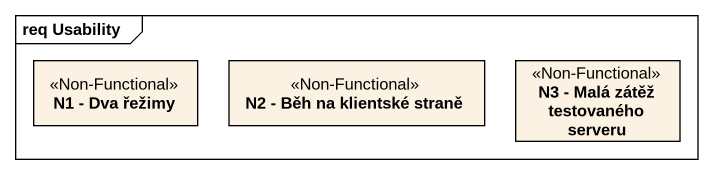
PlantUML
@startuml
mainframe req Usability
hide circle
hide empty members
class "N1 - Dva řežimy" as N1_Dva_řežimy <<Non-Functional>>
class "N2 - Běh na klientské straně" as N2_Běh_na_klientské_straně <<Non-Functional>>
class "N3 - Malá zátěž testovaného serveru" as N3_Malá_zátěž_testovaného <<Non-Functional>>
@enduml
